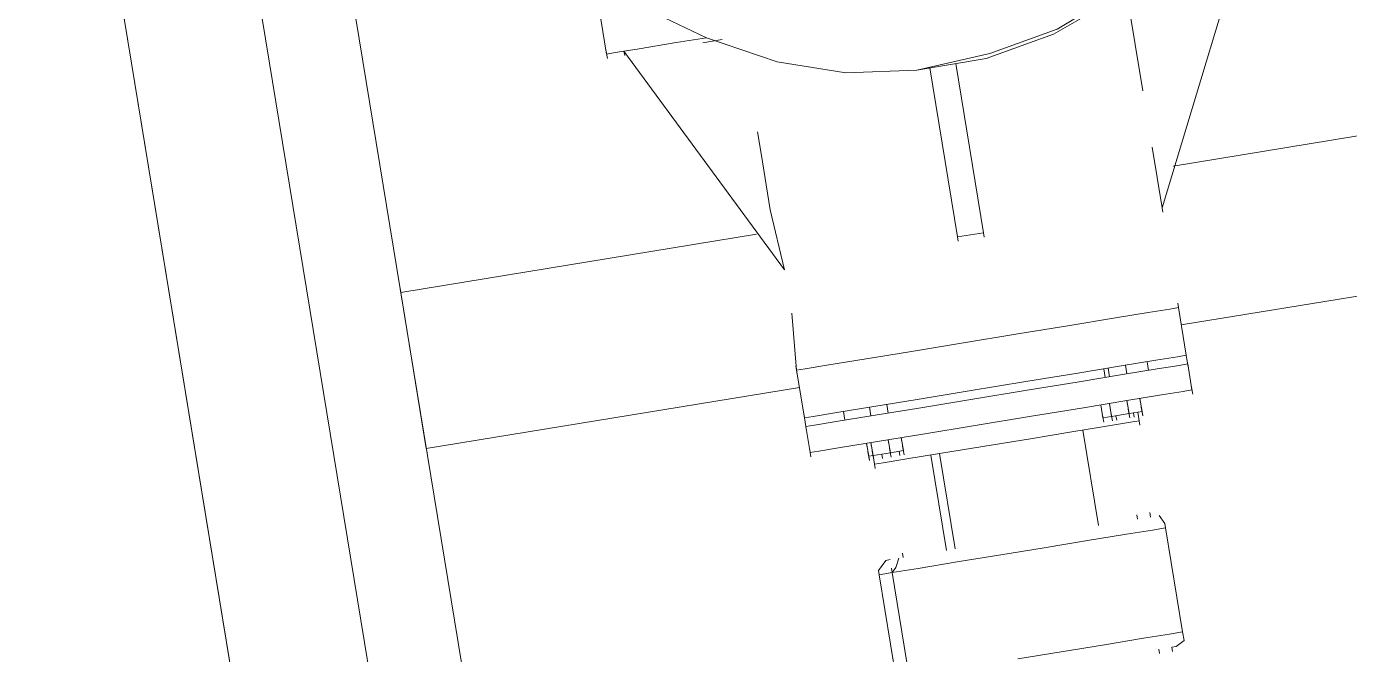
# Model space of a CAD drawing. Header units: metres. Extents: x 2 to 659295185, y -28 to 1124222152.
# Drawn here: x 655591.431 to 655592.062, y 1126539.857 to 1126540.157 of the extents above; entities that cross this region are included whole.
import ezdxf

# ---------------------------------------------------------------- set-up
doc = ezdxf.new("R2010")
doc.units = ezdxf.units.M
doc.header["$MEASUREMENT"] = 0
doc.layers.add('CCSM_C1_CUERPO CK$0$A-EQUIPOS', color=9, linetype='CONTINUOUS')

msp = doc.modelspace()

# ---------------------------------------------------------------- linework, layer by layer
at = {"layer": 'CCSM_C1_CUERPO CK$0$A-EQUIPOS', "lineweight": 5}
for p, q in [((655591.43102, 1126540.4452), (655591.7022, 1126538.79076)), ((655591.7022, 1126538.79076), (655591.43102, 1126540.4452)), ((655591.6921, 1126539.52692), (655591.57772, 1126540.22472)), ((655591.6921, 1126539.52692), (655591.57772, 1126540.22472)), ((655591.53424, 1126540.21759), (655591.64862, 1126539.51979)), ((655591.53424, 1126540.21759), (655591.64862, 1126539.51979)), ((655591.97297, 1126540.0705), (655592.01021, 1126540.19355)), ((655591.97297, 1126540.0705), (655592.01021, 1126540.19355)), ((655591.92284, 1126540.15584), (655591.95186, 1126540.17335)), ((655591.96381, 1126540.12641), (655591.956, 1126540.17403)), ((655591.72555, 1126540.16603), (655591.75553, 1126540.1518)), ((655591.75553, 1126540.1518), (655591.72555, 1126540.16603)), ((655591.92111, 1126540.15343), (655591.9522, 1126540.17128)), ((655591.7079, 1126540.144), (655591.70519, 1126540.16056)), ((655591.889, 1126540.14179), (655591.92111, 1126540.15343)), ((655591.89073, 1126540.1442), (655591.92284, 1126540.15584)), ((655591.74103, 1126540.14943), (655591.7224, 1126540.14637)), ((655591.74103, 1126540.14943), (655591.7224, 1126540.14637)), ((655591.75553, 1126540.1518), (655591.74103, 1126540.14943)), ((655591.75553, 1126540.1518), (655591.74103, 1126540.14943)), ((655591.75379, 1126540.14939), (655591.76311, 1126540.15092)), ((655591.75553, 1126540.1518), (655591.7893, 1126540.14033)), ((655591.7893, 1126540.14033), (655591.75553, 1126540.1518)), ((655591.70756, 1126540.14607), (655591.70824, 1126540.14193)), ((655591.71204, 1126540.14468), (655591.7079, 1126540.144)), ((655591.71204, 1126540.14468), (655591.7079, 1126540.144)), ((655591.7224, 1126540.14637), (655591.71204, 1126540.14468)), ((655591.7224, 1126540.14637), (655591.71204, 1126540.14468)), ((655591.79283, 1126540.04097), (655591.71618, 1126540.14535)), ((655591.71618, 1126540.14535), (655591.79283, 1126540.04097)), ((655591.71618, 1126540.14535), (655591.71652, 1126540.14328)), ((655591.71652, 1126540.14328), (655591.71618, 1126540.14535)), ((655591.7893, 1126540.14033), (655591.82206, 1126540.13507)), ((655591.82206, 1126540.13507), (655591.7893, 1126540.14033)), ((655591.85587, 1126540.13636), (655591.89073, 1126540.1442)), ((655591.889, 1126540.14179), (655591.85587, 1126540.13636)), ((655591.85587, 1126540.13636), (655591.889, 1126540.14179)), ((655591.82206, 1126540.13507), (655591.85587, 1126540.13636)), ((655591.86208, 1126540.13737), (655591.87531, 1126540.05662)), ((655591.86208, 1126540.13737), (655591.87531, 1126540.05662)), ((655591.88774, 1126540.05866), (655591.8745, 1126540.13941)), ((655591.88774, 1126540.05866), (655591.8745, 1126540.13941)), ((655591.9782, 1126540.09049), (655592.15006, 1126540.11866)), ((655592.15006, 1126540.11866), (655591.9782, 1126540.09049)), ((655591.7799, 1126540.10689), (655591.78159, 1126540.09654)), ((655591.78159, 1126540.09654), (655591.78601, 1126540.06962)), ((655591.97297, 1126540.0705), (655591.96822, 1126540.09949)), ((655591.97263, 1126540.07257), (655591.97331, 1126540.06843)), ((655591.97263, 1126540.07257), (655591.97331, 1126540.06843)), ((655591.78601, 1126540.06962), (655591.79283, 1126540.04097)), ((655591.87497, 1126540.05869), (655591.87565, 1126540.05455)), ((655591.88774, 1126540.05866), (655591.87531, 1126540.05662)), ((655591.8874, 1126540.06073), (655591.88808, 1126540.05658)), ((655591.60963, 1126540.03008), (655591.77942, 1126540.05791)), ((655591.77942, 1126540.05791), (655591.60963, 1126540.03008)), ((655592.16228, 1126540.04412), (655591.98214, 1126540.01459)), ((655591.98214, 1126540.01459), (655592.16228, 1126540.04412)), ((655591.60929, 1126540.03215), (655591.60997, 1126540.02801)), ((655591.62185, 1126539.95554), (655591.60963, 1126540.03008)), ((655591.62185, 1126539.95554), (655591.60963, 1126540.03008)), ((655591.96629, 1126540.0205), (655591.94972, 1126540.01778)), ((655591.97664, 1126540.0222), (655591.96629, 1126540.0205)), ((655591.97664, 1126540.0222), (655591.98078, 1126540.02288)), ((655591.98044, 1126540.02495), (655591.98112, 1126540.0208)), ((655591.98078, 1126540.02288), (655591.98451, 1126540.0001)), ((655591.79622, 1126540.02027), (655591.79856, 1126539.99301)), ((655591.92901, 1126540.01439), (655591.90417, 1126540.01032)), ((655591.94972, 1126540.01778), (655591.92901, 1126540.01439)), ((655591.90417, 1126540.01032), (655591.87725, 1126540.00591)), ((655591.8524, 1126540.00183), (655591.83169, 1126539.99844)), ((655591.87725, 1126540.00591), (655591.8524, 1126540.00183)), ((655591.98417, 1126540.00217), (655591.98485, 1126539.99803)), ((655591.79822, 1126539.99508), (655591.7989, 1126539.99094)), ((655591.81306, 1126539.99538), (655591.8027, 1126539.99369)), ((655591.83169, 1126539.99844), (655591.81306, 1126539.99538)), ((655591.95345, 1126539.99501), (655591.97002, 1126539.99772)), ((655591.97002, 1126539.99772), (655591.95345, 1126539.99501)), ((655591.95552, 1126539.99535), (655591.95586, 1126539.99328)), ((655591.95586, 1126539.99328), (655591.95552, 1126539.99535)), ((655591.95552, 1126539.99535), (655591.95586, 1126539.99328)), ((655591.95552, 1126539.99535), (655591.9562, 1126539.99121)), ((655591.9562, 1126539.99121), (655591.95552, 1126539.99535)), ((655591.96656, 1126539.9929), (655591.96588, 1126539.99704)), ((655591.96622, 1126539.99497), (655591.96588, 1126539.99704)), ((655591.98037, 1126539.99942), (655591.97002, 1126539.99772)), ((655591.98037, 1126539.99942), (655591.97002, 1126539.99772)), ((655591.98105, 1126539.99528), (655591.9707, 1126539.99358)), ((655591.98105, 1126539.99528), (655591.9707, 1126539.99358)), ((655591.98451, 1126540.0001), (655591.98037, 1126539.99942)), ((655591.98037, 1126539.99942), (655591.98451, 1126540.0001)), ((655591.98519, 1126539.99596), (655591.98105, 1126539.99528)), ((655591.98105, 1126539.99528), (655591.98519, 1126539.99596)), ((655591.98485, 1126539.99803), (655591.98553, 1126539.99389)), ((655591.98519, 1126539.99596), (655591.98723, 1126539.98353)), ((655591.8027, 1126539.99369), (655591.79856, 1126539.99301)), ((655591.79856, 1126539.99301), (655591.8023, 1126539.97023)), ((655591.93275, 1126539.99161), (655591.9079, 1126539.98754)), ((655591.93275, 1126539.99161), (655591.9079, 1126539.98754)), ((655591.95345, 1126539.99501), (655591.93275, 1126539.99161)), ((655591.95345, 1126539.99501), (655591.93275, 1126539.99161)), ((655591.95413, 1126539.99087), (655591.93343, 1126539.98747)), ((655591.95413, 1126539.99087), (655591.93343, 1126539.98747)), ((655591.94517, 1126539.99365), (655591.94585, 1126539.98951)), ((655591.94585, 1126539.98951), (655591.94517, 1126539.99365)), ((655591.94724, 1126539.99399), (655591.94758, 1126539.99192)), ((655591.94758, 1126539.99192), (655591.94792, 1126539.98985)), ((655591.9707, 1126539.99358), (655591.95413, 1126539.99087)), ((655591.9707, 1126539.99358), (655591.95413, 1126539.99087)), ((655591.95586, 1126539.99328), (655591.9562, 1126539.99121)), ((655591.95586, 1126539.99328), (655591.9562, 1126539.99121)), ((655591.96656, 1126539.9929), (655591.96622, 1126539.99497)), ((655591.79992, 1126539.98473), (655591.62185, 1126539.95554)), ((655591.62185, 1126539.95554), (655591.79992, 1126539.98473)), ((655591.88098, 1126539.98313), (655591.85613, 1126539.97906)), ((655591.88098, 1126539.98313), (655591.85613, 1126539.97906)), ((655591.9079, 1126539.98754), (655591.88098, 1126539.98313)), ((655591.9079, 1126539.98754), (655591.88098, 1126539.98313)), ((655591.90858, 1126539.9834), (655591.88166, 1126539.97899)), ((655591.90858, 1126539.9834), (655591.88166, 1126539.97899)), ((655591.93343, 1126539.98747), (655591.90858, 1126539.9834)), ((655591.93343, 1126539.98747), (655591.90858, 1126539.9834)), ((655591.98309, 1126539.98285), (655591.97273, 1126539.98116)), ((655591.98309, 1126539.98285), (655591.97273, 1126539.98116)), ((655591.98309, 1126539.98285), (655591.98723, 1126539.98353)), ((655591.98723, 1126539.98353), (655591.98309, 1126539.98285)), ((655591.98689, 1126539.9856), (655591.98757, 1126539.98146)), ((655591.85613, 1126539.97906), (655591.83543, 1126539.97566)), ((655591.85613, 1126539.97906), (655591.83543, 1126539.97566)), ((655591.84164, 1126539.97668), (655591.84198, 1126539.97461)), ((655591.84232, 1126539.97254), (655591.84164, 1126539.97668)), ((655591.84164, 1126539.97668), (655591.84232, 1126539.97254)), ((655591.84232, 1126539.97254), (655591.84164, 1126539.97668)), ((655591.88166, 1126539.97899), (655591.85681, 1126539.97491)), ((655591.88166, 1126539.97899), (655591.85681, 1126539.97491)), ((655591.95617, 1126539.97844), (655591.93546, 1126539.97505)), ((655591.95617, 1126539.97844), (655591.93546, 1126539.97505)), ((655591.94374, 1126539.97641), (655591.94476, 1126539.97019)), ((655591.94374, 1126539.97641), (655591.94408, 1126539.97434)), ((655591.9489, 1126539.97087), (655591.94789, 1126539.97708)), ((655591.94789, 1126539.97708), (655591.94823, 1126539.97501)), ((655591.97273, 1126539.98116), (655591.95617, 1126539.97844)), ((655591.97273, 1126539.98116), (655591.95617, 1126539.97844)), ((655591.95719, 1126539.97223), (655591.95617, 1126539.97844)), ((655591.95617, 1126539.97844), (655591.95651, 1126539.97637)), ((655591.9634, 1126539.97325), (655591.96238, 1126539.97946)), ((655591.96238, 1126539.97946), (655591.96272, 1126539.97739)), ((655591.80196, 1126539.9723), (655591.80264, 1126539.96816)), ((655591.80644, 1126539.97091), (655591.8023, 1126539.97023)), ((655591.80644, 1126539.97091), (655591.8023, 1126539.97023)), ((655591.81679, 1126539.97261), (655591.80644, 1126539.97091)), ((655591.81679, 1126539.97261), (655591.80644, 1126539.97091)), ((655591.83543, 1126539.97566), (655591.81679, 1126539.97261)), ((655591.83543, 1126539.97566), (655591.81679, 1126539.97261)), ((655591.83611, 1126539.97152), (655591.81747, 1126539.96847)), ((655591.83611, 1126539.97152), (655591.81747, 1126539.96847)), ((655591.82093, 1126539.97329), (655591.82161, 1126539.96914)), ((655591.82127, 1126539.97122), (655591.82093, 1126539.97329)), ((655591.82161, 1126539.96914), (655591.82127, 1126539.97122)), ((655591.83404, 1126539.97118), (655591.83336, 1126539.97532)), ((655591.83336, 1126539.97532), (655591.83404, 1126539.97118)), ((655591.8337, 1126539.97325), (655591.83404, 1126539.97118)), ((655591.85681, 1126539.97491), (655591.83611, 1126539.97152)), ((655591.85681, 1126539.97491), (655591.83611, 1126539.97152)), ((655591.91061, 1126539.97098), (655591.8837, 1126539.96656)), ((655591.91061, 1126539.97098), (655591.8837, 1126539.96656)), ((655591.93546, 1126539.97505), (655591.91061, 1126539.97098)), ((655591.93546, 1126539.97505), (655591.91061, 1126539.97098)), ((655591.94442, 1126539.97226), (655591.9451, 1126539.96812)), ((655591.9489, 1126539.97087), (655591.94476, 1126539.97019)), ((655591.94476, 1126539.97019), (655591.9489, 1126539.97087)), ((655591.94856, 1126539.97294), (655591.94924, 1126539.9688)), ((655591.9489, 1126539.97087), (655591.95719, 1126539.97223)), ((655591.95719, 1126539.97223), (655591.9489, 1126539.97087)), ((655591.95097, 1126539.97121), (655591.95131, 1126539.96914)), ((655591.95685, 1126539.9743), (655591.95753, 1126539.97016)), ((655591.95719, 1126539.97223), (655591.9634, 1126539.97325)), ((655591.9634, 1126539.97325), (655591.95719, 1126539.97223)), ((655591.95926, 1126539.97257), (655591.9596, 1126539.9705)), ((655591.96133, 1126539.97291), (655591.96201, 1126539.96877)), ((655591.96167, 1126539.97084), (655591.96235, 1126539.9667)), ((655591.96306, 1126539.97532), (655591.96374, 1126539.97118)), ((655591.9634, 1126539.97325), (655591.96374, 1126539.97118)), ((655591.80264, 1126539.96816), (655591.80332, 1126539.96402)), ((655591.80712, 1126539.96677), (655591.80298, 1126539.96609)), ((655591.80712, 1126539.96677), (655591.80298, 1126539.96609)), ((655591.80298, 1126539.96609), (655591.80501, 1126539.95367)), ((655591.81747, 1126539.96847), (655591.80712, 1126539.96677)), ((655591.81747, 1126539.96847), (655591.80712, 1126539.96677)), ((655591.8837, 1126539.96656), (655591.85885, 1126539.96249)), ((655591.8837, 1126539.96656), (655591.85885, 1126539.96249)), ((655591.94544, 1126539.96605), (655591.92888, 1126539.96334)), ((655591.94544, 1126539.96605), (655591.92888, 1126539.96334)), ((655591.94256, 1126539.9188), (655591.93509, 1126539.96436)), ((655591.95787, 1126539.96809), (655591.94544, 1126539.96605)), ((655591.95787, 1126539.96809), (655591.94544, 1126539.96605)), ((655591.96201, 1126539.96877), (655591.95787, 1126539.96809)), ((655591.96201, 1126539.96877), (655591.95787, 1126539.96809)), ((655591.62151, 1126539.95761), (655591.62219, 1126539.95347)), ((655591.83814, 1126539.9591), (655591.81951, 1126539.95604)), ((655591.83814, 1126539.9591), (655591.81951, 1126539.95604)), ((655591.83295, 1126539.95187), (655591.83193, 1126539.95808)), ((655591.83193, 1126539.95808), (655591.83227, 1126539.95601)), ((655591.83502, 1126539.95221), (655591.834, 1126539.95842)), ((655591.834, 1126539.95842), (655591.83434, 1126539.95635)), ((655591.85885, 1126539.96249), (655591.83814, 1126539.9591)), ((655591.85885, 1126539.96249), (655591.83814, 1126539.9591)), ((655591.8433, 1126539.95356), (655591.84228, 1126539.95978)), ((655591.84228, 1126539.95978), (655591.84262, 1126539.9577)), ((655591.84951, 1126539.95458), (655591.8485, 1126539.96079)), ((655591.8485, 1126539.96079), (655591.84883, 1126539.95872)), ((655591.91024, 1126539.96028), (655591.88746, 1126539.95655)), ((655591.91024, 1126539.96028), (655591.88746, 1126539.95655)), ((655591.92888, 1126539.96334), (655591.91024, 1126539.96028)), ((655591.92888, 1126539.96334), (655591.91024, 1126539.96028)), ((655591.80467, 1126539.95574), (655591.80535, 1126539.9516)), ((655591.80915, 1126539.95435), (655591.80501, 1126539.95367)), ((655591.80915, 1126539.95435), (655591.80501, 1126539.95367)), ((655591.81951, 1126539.95604), (655591.80915, 1126539.95435)), ((655591.81951, 1126539.95604), (655591.80915, 1126539.95435)), ((655591.83261, 1126539.95394), (655591.83329, 1126539.9498)), ((655591.83502, 1126539.95221), (655591.83295, 1126539.95187)), ((655591.83502, 1126539.95221), (655591.83295, 1126539.95187)), ((655591.83295, 1126539.95187), (655591.83329, 1126539.9498)), ((655591.83468, 1126539.95428), (655591.83536, 1126539.95014)), ((655591.83502, 1126539.95221), (655591.8433, 1126539.95356)), ((655591.8433, 1126539.95356), (655591.83502, 1126539.95221)), ((655591.8357, 1126539.94806), (655591.83502, 1126539.95221)), ((655591.83916, 1126539.95288), (655591.8395, 1126539.95081)), ((655591.84296, 1126539.95563), (655591.84364, 1126539.95149)), ((655591.84951, 1126539.95458), (655591.8433, 1126539.95356)), ((655591.8433, 1126539.95356), (655591.84951, 1126539.95458)), ((655591.84744, 1126539.95424), (655591.84778, 1126539.95217)), ((655591.84917, 1126539.95665), (655591.84985, 1126539.95251)), ((655591.86676, 1126539.95316), (655591.85019, 1126539.95044)), ((655591.86676, 1126539.95316), (655591.85019, 1126539.95044)), ((655591.86262, 1126539.95248), (655591.87008, 1126539.90692)), ((655591.88746, 1126539.95655), (655591.86676, 1126539.95316)), ((655591.88746, 1126539.95655), (655591.86676, 1126539.95316)), ((655591.87422, 1126539.9076), (655591.86676, 1126539.95316)), ((655591.83536, 1126539.95014), (655591.83604, 1126539.94599)), ((655591.83984, 1126539.94874), (655591.8357, 1126539.94806)), ((655591.83984, 1126539.94874), (655591.8357, 1126539.94806)), ((655591.85019, 1126539.95044), (655591.83984, 1126539.94874)), ((655591.85019, 1126539.95044), (655591.83984, 1126539.94874)), ((655591.96085, 1126539.92393), (655591.96119, 1126539.92186)), ((655591.96706, 1126539.92495), (655591.9674, 1126539.92287)), ((655591.97429, 1126539.91975), (655591.97154, 1126539.92355)), ((655591.97154, 1126539.92355), (655591.97429, 1126539.91975)), ((655591.97463, 1126539.91768), (655591.97429, 1126539.91975)), ((655591.97429, 1126539.91975), (655591.97463, 1126539.91768)), ((655591.956, 1126539.91463), (655591.93736, 1126539.91157)), ((655591.96842, 1126539.91666), (655591.956, 1126539.91463)), ((655591.97463, 1126539.91768), (655591.96842, 1126539.91666)), ((655591.98278, 1126539.86799), (655591.97463, 1126539.91768)), ((655591.97463, 1126539.91768), (655591.98278, 1126539.86799)), ((655591.87388, 1126539.90967), (655591.87422, 1126539.9076)), ((655591.91666, 1126539.90818), (655591.89595, 1126539.90478)), ((655591.93736, 1126539.91157), (655591.91666, 1126539.90818)), ((655591.84109, 1126539.90217), (655591.83763, 1126539.89735)), ((655591.84316, 1126539.90251), (655591.84109, 1126539.90217)), ((655591.84109, 1126539.90217), (655591.84316, 1126539.90251)), ((655591.84731, 1126539.90319), (655591.84591, 1126539.89871)), ((655591.84904, 1126539.9056), (655591.84938, 1126539.90353)), ((655591.87524, 1126539.90139), (655591.85661, 1126539.89834)), ((655591.89595, 1126539.90478), (655591.87524, 1126539.90139)), ((655591.83763, 1126539.89735), (655591.83797, 1126539.89528)), ((655591.83797, 1126539.89528), (655591.83763, 1126539.89735)), ((655591.83797, 1126539.89528), (655591.84418, 1126539.8963)), ((655591.84612, 1126539.84559), (655591.83797, 1126539.89528)), ((655591.84384, 1126539.89837), (655591.84452, 1126539.89423)), ((655591.84591, 1126539.89871), (655591.84418, 1126539.8963)), ((655591.85661, 1126539.89834), (655591.84418, 1126539.8963)), ((655591.84418, 1126539.8963), (655591.85233, 1126539.8466)), ((655591.96414, 1126539.86493), (655591.94551, 1126539.86188)), ((655591.97657, 1126539.86697), (655591.96414, 1126539.86493)), ((655591.98278, 1126539.86799), (655591.97657, 1126539.86697)), ((655591.97966, 1126539.86109), (655591.98346, 1126539.86384)), ((655591.98278, 1126539.86799), (655591.98346, 1126539.86384)), ((655591.98346, 1126539.86384), (655591.98278, 1126539.86799)), ((655591.9248, 1126539.85848), (655591.90409, 1126539.85509)), ((655591.94551, 1126539.86188), (655591.9248, 1126539.85848)), ((655591.97137, 1126539.85974), (655591.97171, 1126539.85767)), ((655591.97966, 1126539.86109), (655591.97759, 1126539.86076)), ((655591.97759, 1126539.86076), (655591.97966, 1126539.86109)), ((655591.97966, 1126539.86109), (655591.97759, 1126539.86076)), ((655591.97759, 1126539.86076), (655591.97792, 1126539.85868))]:
    msp.add_line(p, q, dxfattribs=at)

doc.saveas('drawing.dxf')
